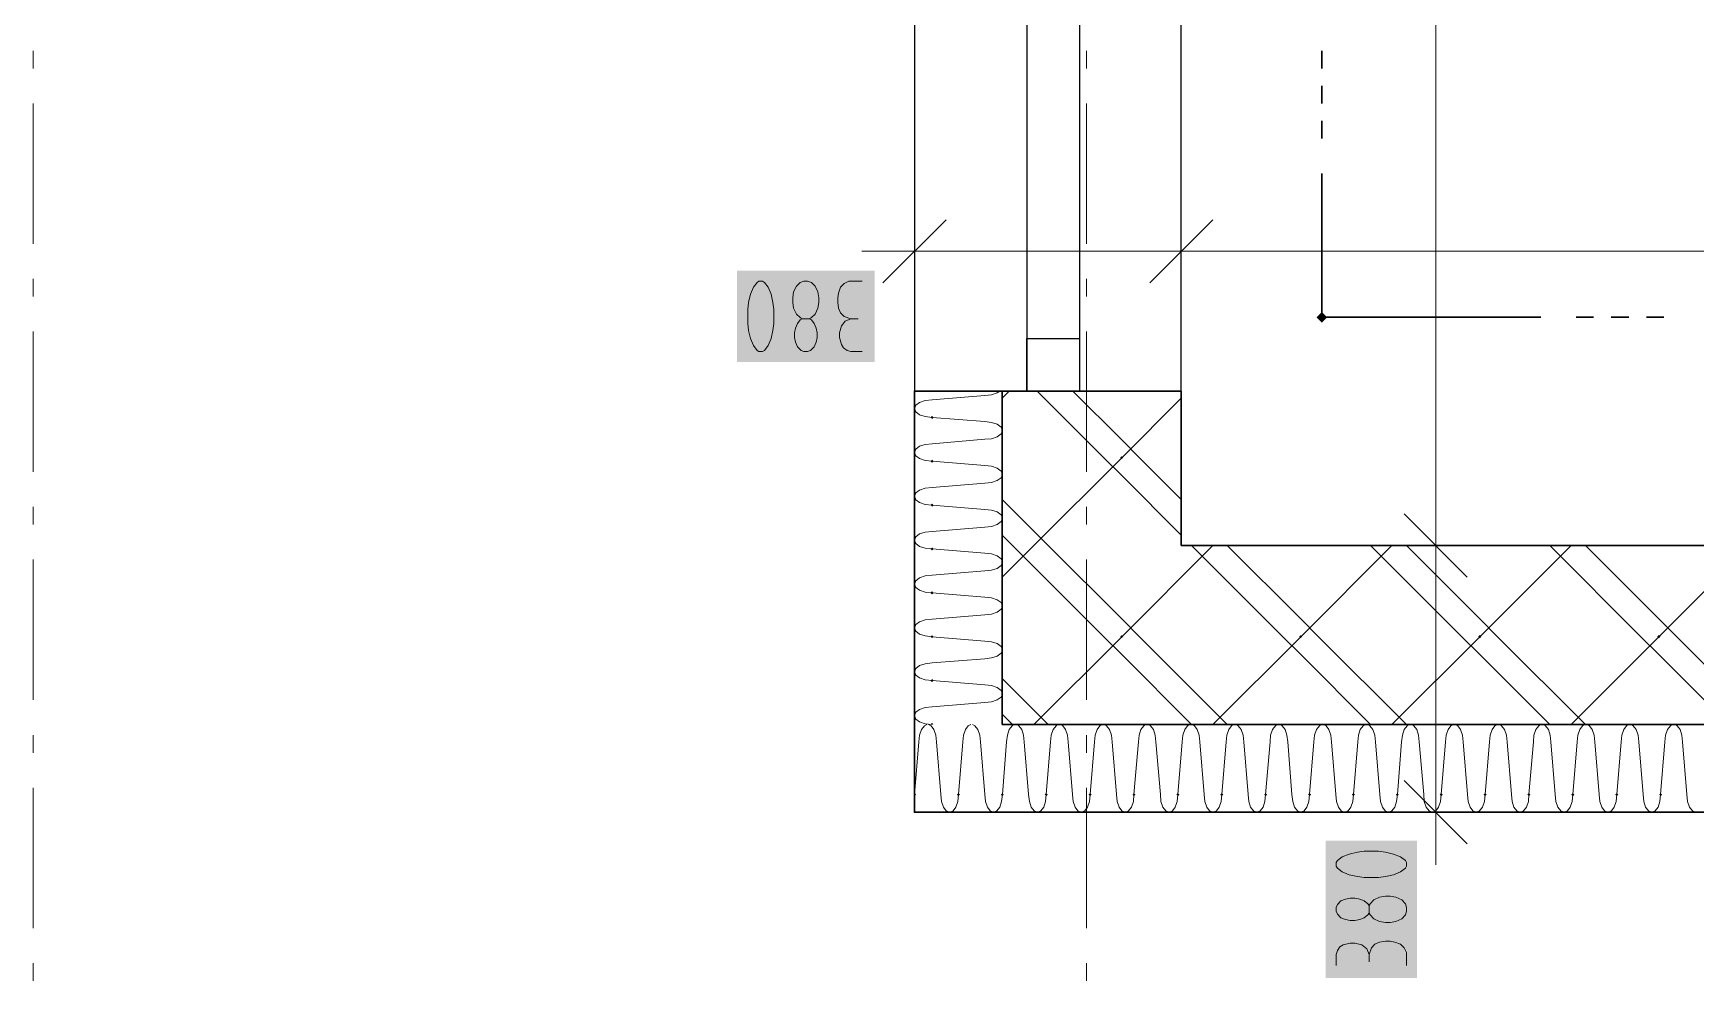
# Model space of a CAD drawing. Header units: millimetres. Extents: x 0 to 594, y 0 to 420.
# Drawn here: x 75.59 to 99.53, y 136.07 to 149.72 of the extents above; entities that cross this region are included whole.
import ezdxf

# ---------------------------------------------------------------- set-up
doc = ezdxf.new("R2010")
doc.units = ezdxf.units.MM
doc.header["$LTSCALE"] = 8
for name, color, linetype in [('PDF_Koty delkove', 7, 'Continuous'), ('PDF_Okna', 7, 'Continuous'), ('PDF_Osy hlavni', 7, 'Continuous'), ('PDF_Pozarni useky', 7, 'Continuous'), ('PDF_Steny sendvic', 7, 'Continuous')]:
    doc.layers.add(name, color=color, linetype=linetype)

msp = doc.modelspace()

# ---------------------------------------------------------------- hatches: boundary and pattern name
at = {"layer": 'PDF_Steny sendvic', "transparency": 33554559}
msp.add_hatch(color=256, dxfattribs=at).paths.add_polyline_path([(88.279, 138.732), (88.278, 138.733), (88.278, 138.777), (88.279, 138.778), (88.302, 138.755)])

# ---------------------------------------------------------------- linework, layer by layer
at = {"layer": 'PDF_Koty delkove', "lineweight": 18}
for points in [[(95.782, 138.502), (95.782, 142.344), (95.782, 148.155), (95.782, 158.154), (95.782, 167.487)], [(88.278, 147.339), (88.278, 146.581), (88.278, 145.823)], [(92.12, 147.339), (92.12, 146.581), (92.12, 145.823)], [(88.733, 147.036), (87.823, 146.126)], [(92.575, 147.036), (91.665, 146.126)], [(88.278, 146.581), (87.52, 146.581)], [(118.648, 146.581), (106.883, 146.581), (92.12, 146.581), (88.278, 146.581)], [(85.877, 145.744), (85.877, 145.541), (85.89, 145.441), (85.917, 145.323), (85.958, 145.222), (86.011, 145.154), (86.039, 145.138), (86.092, 145.138), (86.12, 145.154), (86.173, 145.222), (86.214, 145.323), (86.241, 145.441), (86.255, 145.541), (86.255, 145.744), (86.241, 145.845), (86.214, 145.963), (86.173, 146.064), (86.12, 146.132), (86.092, 146.149), (86.039, 146.149), (86.011, 146.132), (85.958, 146.064), (85.917, 145.963), (85.89, 145.845), (85.877, 145.744)], [(86.794, 145.626), (86.849, 145.677), (86.889, 145.761), (86.903, 145.845), (86.903, 145.913), (86.889, 145.996), (86.849, 146.081), (86.794, 146.132), (86.74, 146.149), (86.687, 146.149), (86.632, 146.132), (86.578, 146.081), (86.538, 145.996), (86.525, 145.913)], [(87.523, 146.149), (87.335, 146.149), (87.267, 146.115), (87.213, 146.064), (87.186, 145.98), (87.173, 145.913), (87.173, 145.845), (87.186, 145.761), (87.213, 145.694), (87.267, 145.644), (87.361, 145.609)], [(86.525, 145.913), (86.525, 145.845), (86.538, 145.761), (86.578, 145.677), (86.632, 145.626), (86.659, 145.609), (86.768, 145.609), (86.794, 145.626)], [(86.768, 145.609), (86.794, 145.592), (86.835, 145.541), (86.862, 145.475), (86.875, 145.407), (86.875, 145.339), (86.862, 145.273), (86.835, 145.205), (86.781, 145.154), (86.74, 145.138), (86.687, 145.138), (86.646, 145.154), (86.592, 145.205), (86.565, 145.273), (86.551, 145.339), (86.551, 145.407), (86.565, 145.475), (86.592, 145.541), (86.632, 145.592), (86.659, 145.609)], [(87.523, 145.138), (87.361, 145.138), (87.307, 145.154), (87.254, 145.189), (87.226, 145.239), (87.199, 145.339), (87.199, 145.407), (87.226, 145.508), (87.28, 145.576), (87.361, 145.609), (87.469, 145.609)], [(96.237, 141.889), (95.327, 142.799)], [(96.54, 142.344), (95.782, 142.344), (95.024, 142.344)], [(96.237, 138.048), (95.327, 138.957)], [(96.54, 138.502), (95.782, 138.502), (95.024, 138.502)], [(95.782, 138.502), (95.782, 137.744)], [(94.822, 137.048), (94.805, 137.022), (94.754, 136.981), (94.688, 136.954), (94.62, 136.941), (94.552, 136.941), (94.485, 136.954), (94.418, 136.981), (94.367, 137.035), (94.351, 137.076), (94.351, 137.129), (94.367, 137.17), (94.418, 137.224), (94.485, 137.251), (94.552, 137.265), (94.62, 137.265), (94.688, 137.251), (94.754, 137.224), (94.805, 137.184), (94.822, 137.157)], [(94.351, 136.292), (94.351, 136.454), (94.367, 136.509), (94.402, 136.562), (94.452, 136.59), (94.552, 136.616), (94.62, 136.616), (94.721, 136.59), (94.789, 136.535), (94.822, 136.454)], [(95.362, 136.292), (95.362, 136.481), (95.328, 136.548), (95.277, 136.603), (95.193, 136.629), (95.125, 136.643), (95.058, 136.643), (94.974, 136.629), (94.907, 136.603), (94.856, 136.548), (94.822, 136.454), (94.822, 136.347)]]:
    msp.add_lwpolyline(points, dxfattribs=at)
for points in [[(94.957, 137.939), (94.754, 137.939), (94.654, 137.926), (94.536, 137.899), (94.435, 137.858), (94.367, 137.805), (94.351, 137.777), (94.351, 137.724), (94.367, 137.696), (94.435, 137.643), (94.536, 137.602), (94.654, 137.575), (94.754, 137.561), (94.957, 137.561), (95.058, 137.575), (95.176, 137.602), (95.277, 137.643), (95.345, 137.696), (95.362, 137.724), (95.362, 137.777), (95.345, 137.805), (95.277, 137.858), (95.176, 137.899), (95.058, 137.926)], [(95.125, 137.291), (95.058, 137.291), (94.974, 137.277), (94.89, 137.238), (94.839, 137.184), (94.822, 137.157), (94.822, 137.048), (94.839, 137.022), (94.89, 136.967), (94.974, 136.927), (95.058, 136.913), (95.125, 136.913), (95.209, 136.927), (95.294, 136.967), (95.345, 137.022), (95.362, 137.076), (95.362, 137.129), (95.345, 137.184), (95.294, 137.238), (95.209, 137.277)]]:
    msp.add_lwpolyline(points, close=True, dxfattribs=at)
at = {"layer": 'PDF_Koty delkove', "color": 7, "lineweight": 18, "true_color": 0xffffff, "transparency": 33554559}
for points in [[(87.703, 146.301), (85.725, 146.301), (87.703, 144.986), (85.725, 144.986)], [(95.514, 136.113), (95.514, 138.091), (94.199, 136.113), (94.199, 138.091)]]:
    msp.add_solid(points, dxfattribs=at)
at = {"layer": 'PDF_Okna', "lineweight": 25}
for points in [[(88.278, 154.678), (88.278, 144.568)], [(89.896, 154.678), (89.896, 144.568)], [(90.654, 154.678), (90.654, 144.568)], [(92.12, 144.568), (92.12, 154.678)]]:
    msp.add_lwpolyline(points, dxfattribs=at)
msp.add_lwpolyline([(89.896, 144.568), (89.896, 145.326), (90.654, 145.326), (90.654, 144.568)], close=True, dxfattribs=at)
at = {"layer": 'PDF_Osy hlavni', "lineweight": 18}
for points in [[(75.591, 149.216), (75.591, 149.469)], [(90.755, 149.469), (90.755, 149.216), (90.755, 149.469)], [(75.591, 146.689), (75.591, 148.711)], [(90.755, 146.689), (90.755, 148.711)], [(90.755, 146.689), (90.755, 148.711)], [(75.591, 145.931), (75.591, 146.183)], [(90.755, 146.183), (90.755, 145.931), (90.755, 146.183)], [(75.591, 143.403), (75.591, 145.425)], [(90.755, 143.403), (90.755, 145.425)], [(90.755, 143.403), (90.755, 145.425)], [(75.591, 142.645), (75.591, 142.898)], [(90.755, 142.898), (90.755, 142.645), (90.755, 142.898)], [(75.591, 140.118), (75.591, 142.14)], [(90.755, 142.14), (90.755, 140.118), (90.755, 142.14)], [(75.591, 139.359), (75.591, 139.612)], [(90.755, 139.359), (90.755, 139.612), (90.755, 139.359)], [(75.591, 136.832), (75.591, 138.854)], [(90.755, 136.832), (90.755, 138.854), (90.755, 136.832)], [(75.591, 136.074), (75.591, 136.327)], [(90.755, 136.327), (90.755, 136.074), (90.755, 136.327)]]:
    msp.add_lwpolyline(points, dxfattribs=at)
at = {"layer": 'PDF_Pozarni useky', "lineweight": 30}
for points in [[(94.142, 149.216), (94.142, 149.469)], [(94.142, 148.711), (94.142, 148.964)], [(94.142, 148.205), (94.142, 148.458)], [(97.298, 145.63), (94.142, 145.63), (94.142, 147.7)], [(98.056, 145.63), (97.804, 145.63)], [(98.562, 145.63), (98.309, 145.63)], [(99.067, 145.63), (98.815, 145.63)]]:
    msp.add_lwpolyline(points, dxfattribs=at)
at = {"layer": 'PDF_Pozarni useky', "lineweight": 30, "transparency": 33554559}
for points in [[(94.142, 145.554), (94.066, 145.63), (94.218, 145.63), (94.142, 145.706)], [(94.218, 145.63), (94.142, 145.554), (94.142, 145.706), (94.066, 145.63)]]:
    msp.add_solid(points, dxfattribs=at)
at = {"layer": 'PDF_Steny sendvic', "lineweight": 30}
for points in [[(120.504, 139.766), (117.785, 139.766), (89.542, 139.766), (89.542, 142.344), (89.542, 144.568), (88.278, 144.568), (88.278, 139.766), (88.278, 138.502), (120.081, 138.502)], [(89.542, 144.568), (89.896, 144.568), (90.654, 144.568), (92.12, 144.568)], [(89.542, 144.568), (89.542, 142.344)], [(118.648, 142.344), (92.12, 142.344), (92.12, 144.568)], [(89.542, 142.344), (89.542, 139.766), (117.785, 139.766)]]:
    msp.add_lwpolyline(points, dxfattribs=at)
at = {"layer": 'PDF_Steny sendvic', "lineweight": 9}
for points in [[(88.531, 144.442), (88.434, 144.432), (88.352, 144.405), (88.298, 144.364), (88.278, 144.316)], [(88.531, 144.442), (89.289, 144.504), (89.387, 144.514), (89.469, 144.542), (89.505, 144.568)], [(89.542, 144.467), (89.643, 144.568)], [(89.997, 142.344), (91.261, 143.608), (92.12, 144.467)], [(92.12, 142.491), (91.261, 143.35), (91.003, 143.608), (90.043, 144.568)], [(92.12, 143.006), (91.519, 143.608), (91.261, 143.866), (90.558, 144.568)], [(88.278, 144.316), (88.298, 144.267), (88.352, 144.226), (88.434, 144.199), (88.531, 144.189)], [(89.289, 144.127), (88.531, 144.189)], [(89.289, 144.127), (89.289, 144.127)], [(89.542, 144.013), (89.524, 144.048), (89.469, 144.089), (89.387, 144.117), (89.289, 144.127)], [(88.531, 143.81), (89.289, 143.873), (89.387, 143.882), (89.469, 143.91), (89.524, 143.951), (89.542, 143.986)], [(88.531, 143.81), (88.434, 143.8), (88.352, 143.773), (88.298, 143.732), (88.278, 143.684)], [(88.278, 143.684), (88.298, 143.635), (88.352, 143.594), (88.434, 143.567), (88.531, 143.557)], [(89.289, 143.495), (88.531, 143.557)], [(89.289, 143.495), (89.289, 143.495)], [(89.542, 143.381), (89.524, 143.416), (89.469, 143.458), (89.387, 143.485), (89.289, 143.495)], [(88.531, 143.178), (88.434, 143.169), (88.352, 143.141), (88.298, 143.1), (88.278, 143.052)], [(88.531, 143.178), (89.289, 143.241), (89.387, 143.25), (89.469, 143.278), (89.524, 143.319), (89.542, 143.354)], [(88.278, 143.052), (88.298, 143.003), (88.352, 142.962), (88.434, 142.935), (88.531, 142.925)], [(89.289, 142.863), (88.531, 142.925)], [(90.204, 142.344), (89.542, 143.006)], [(88.531, 142.546), (89.289, 142.609), (89.387, 142.619), (89.469, 142.646), (89.524, 142.687), (89.542, 142.723)], [(89.289, 142.863), (89.289, 142.863)], [(89.524, 142.784), (89.469, 142.826), (89.387, 142.853), (89.289, 142.863)], [(89.542, 142.749), (89.524, 142.784)], [(88.531, 142.546), (88.434, 142.537), (88.352, 142.509), (88.298, 142.468), (88.278, 142.42)], [(88.278, 142.42), (88.298, 142.372), (88.352, 142.331), (88.434, 142.303), (88.531, 142.294)], [(89.689, 142.344), (89.542, 142.491)], [(89.289, 142.231), (88.531, 142.294)], [(89.289, 142.231), (89.289, 142.231)], [(89.542, 142.117), (89.524, 142.153), (89.469, 142.194), (89.387, 142.221), (89.289, 142.231)], [(89.542, 141.889), (89.997, 142.344)], [(91.003, 141.03), (89.689, 142.344)], [(89.997, 139.766), (91.261, 141.03), (92.575, 142.344)], [(91.261, 141.288), (90.204, 142.344)], [(93.581, 141.03), (92.267, 142.344)], [(92.575, 139.766), (93.839, 141.03), (95.153, 142.344)], [(93.839, 141.288), (92.782, 142.344)], [(96.159, 141.03), (94.845, 142.344)], [(95.153, 139.766), (96.417, 141.03), (97.731, 142.344)], [(96.417, 141.288), (95.36, 142.344)], [(98.737, 141.03), (97.423, 142.344)], [(97.731, 139.766), (98.995, 141.03), (100.309, 142.344)], [(98.995, 141.288), (97.938, 142.344)], [(88.531, 141.914), (89.289, 141.977), (89.387, 141.987), (89.469, 142.014), (89.524, 142.055), (89.542, 142.091)], [(88.531, 141.914), (88.434, 141.905), (88.352, 141.877), (88.298, 141.836), (88.278, 141.788)], [(88.278, 141.788), (88.298, 141.74), (88.352, 141.699), (88.434, 141.671), (88.531, 141.662)], [(89.289, 141.599), (88.531, 141.662)], [(89.289, 141.599), (89.289, 141.599)], [(89.542, 141.485), (89.524, 141.521), (89.469, 141.562), (89.387, 141.59), (89.289, 141.599)], [(89.469, 141.382), (89.524, 141.424), (89.542, 141.459)], [(88.531, 141.283), (88.434, 141.273), (88.352, 141.246), (88.298, 141.205), (88.278, 141.156)], [(88.531, 141.283), (89.289, 141.345)], [(89.289, 141.345), (89.387, 141.355), (89.469, 141.382)], [(91.519, 141.03), (91.261, 141.288)], [(94.097, 141.03), (93.839, 141.288)], [(96.674, 141.03), (96.417, 141.288)], [(99.252, 141.03), (98.995, 141.288)], [(88.278, 141.156), (88.298, 141.108), (88.352, 141.067), (88.434, 141.04), (88.531, 141.03)], [(89.289, 140.967), (88.531, 141.03)], [(91.261, 140.772), (91.003, 141.03)], [(92.782, 139.766), (91.519, 141.03)], [(93.839, 140.772), (93.581, 141.03)], [(95.36, 139.766), (94.097, 141.03)], [(96.417, 140.772), (96.159, 141.03)], [(97.938, 139.766), (96.674, 141.03)], [(98.995, 140.772), (98.737, 141.03)], [(100.516, 139.766), (99.252, 141.03)], [(89.289, 140.967), (89.289, 140.967)], [(89.542, 140.854), (89.524, 140.889), (89.469, 140.93), (89.387, 140.958), (89.289, 140.967)], [(89.289, 140.713), (89.387, 140.723), (89.469, 140.751), (89.524, 140.792), (89.542, 140.827)], [(92.267, 139.766), (91.261, 140.772)], [(94.845, 139.766), (93.839, 140.772)], [(97.423, 139.766), (96.417, 140.772)], [(100.001, 139.766), (98.995, 140.772)], [(88.531, 140.651), (88.434, 140.641), (88.352, 140.614), (88.298, 140.573), (88.278, 140.524)], [(88.278, 140.524), (88.298, 140.476)], [(88.531, 140.651), (89.289, 140.713)], [(88.298, 140.476), (88.352, 140.435), (88.434, 140.408), (88.531, 140.398)], [(89.289, 140.335), (88.531, 140.398)], [(89.289, 140.335), (89.289, 140.335)], [(89.542, 140.222), (89.524, 140.257), (89.469, 140.298), (89.387, 140.326), (89.289, 140.335)], [(90.204, 139.766), (89.542, 140.428)], [(88.531, 140.019), (89.289, 140.081)], [(89.289, 140.081), (89.387, 140.091), (89.469, 140.119), (89.524, 140.16), (89.542, 140.195)], [(88.531, 140.019), (88.434, 140.009), (88.352, 139.982), (88.298, 139.941), (88.278, 139.893)], [(88.278, 139.893), (88.298, 139.844), (88.352, 139.803), (88.434, 139.776), (88.531, 139.766)], [(89.689, 139.766), (89.542, 139.913)], [(88.455, 139.766), (88.42, 139.748), (88.379, 139.693), (88.351, 139.611), (88.342, 139.513)], [(88.596, 139.513), (88.586, 139.611), (88.559, 139.693), (88.517, 139.748), (88.482, 139.766)], [(89.087, 139.766), (89.052, 139.748), (89.011, 139.693), (88.983, 139.611), (88.974, 139.513)], [(89.228, 139.513), (89.218, 139.611), (89.19, 139.693), (89.149, 139.748), (89.114, 139.766)], [(89.719, 139.766), (89.684, 139.748), (89.643, 139.693), (89.615, 139.611), (89.605, 139.513)], [(89.859, 139.513), (89.85, 139.611), (89.822, 139.693), (89.781, 139.748), (89.746, 139.766)], [(90.316, 139.748), (90.274, 139.693), (90.247, 139.611), (90.237, 139.513)], [(90.351, 139.766), (90.316, 139.748)], [(90.491, 139.513), (90.482, 139.611), (90.454, 139.693), (90.413, 139.748), (90.378, 139.766)], [(90.983, 139.766), (90.948, 139.748), (90.906, 139.693), (90.879, 139.611), (90.869, 139.513)], [(91.123, 139.513), (91.113, 139.611), (91.086, 139.693), (91.045, 139.748), (91.009, 139.766)], [(91.615, 139.766), (91.579, 139.748), (91.538, 139.693), (91.511, 139.611), (91.501, 139.513)], [(91.755, 139.513), (91.745, 139.611), (91.718, 139.693), (91.677, 139.748), (91.641, 139.766)], [(92.247, 139.766), (92.211, 139.748), (92.17, 139.693), (92.143, 139.611), (92.133, 139.513)], [(92.387, 139.513), (92.377, 139.611), (92.35, 139.693), (92.308, 139.748), (92.273, 139.766)], [(92.878, 139.766), (92.843, 139.748), (92.802, 139.693), (92.774, 139.611), (92.765, 139.513)], [(92.982, 139.693), (92.94, 139.748), (92.905, 139.766)], [(93.019, 139.513), (93.009, 139.611), (92.982, 139.693)], [(93.51, 139.766), (93.475, 139.748), (93.434, 139.693), (93.406, 139.611), (93.397, 139.513)], [(93.651, 139.513), (93.641, 139.611), (93.613, 139.693), (93.572, 139.748), (93.537, 139.766)], [(94.142, 139.766), (94.107, 139.748), (94.066, 139.693), (94.038, 139.611), (94.028, 139.513)], [(94.282, 139.513), (94.273, 139.611), (94.245, 139.693), (94.204, 139.748), (94.169, 139.766)], [(94.774, 139.766), (94.739, 139.748), (94.697, 139.693), (94.67, 139.611), (94.66, 139.513)], [(94.914, 139.513), (94.905, 139.611), (94.877, 139.693), (94.836, 139.748), (94.801, 139.766)], [(95.406, 139.766), (95.371, 139.748), (95.329, 139.693), (95.302, 139.611), (95.292, 139.513)], [(95.546, 139.513), (95.536, 139.611), (95.509, 139.693), (95.468, 139.748), (95.432, 139.766)], [(96.038, 139.766), (96.002, 139.748), (95.961, 139.693), (95.934, 139.611), (95.924, 139.513)], [(96.178, 139.513), (96.168, 139.611), (96.141, 139.693), (96.1, 139.748), (96.064, 139.766)], [(96.67, 139.766), (96.634, 139.748), (96.593, 139.693), (96.566, 139.611), (96.556, 139.513)], [(96.81, 139.513), (96.8, 139.611), (96.773, 139.693), (96.731, 139.748), (96.696, 139.766)], [(97.301, 139.766), (97.266, 139.748), (97.225, 139.693), (97.197, 139.611), (97.188, 139.513)], [(97.442, 139.513), (97.432, 139.611), (97.405, 139.693), (97.363, 139.748), (97.328, 139.766)], [(97.933, 139.766), (97.898, 139.748), (97.857, 139.693), (97.829, 139.611), (97.82, 139.513)], [(98.074, 139.513), (98.064, 139.611), (98.036, 139.693), (97.995, 139.748), (97.96, 139.766)], [(98.461, 139.611), (98.451, 139.513)], [(98.565, 139.766), (98.53, 139.748), (98.489, 139.693), (98.461, 139.611)], [(98.705, 139.513), (98.696, 139.611), (98.668, 139.693), (98.627, 139.748), (98.592, 139.766)], [(99.197, 139.766), (99.162, 139.748), (99.12, 139.693), (99.093, 139.611), (99.083, 139.513)], [(99.337, 139.513), (99.328, 139.611), (99.3, 139.693), (99.259, 139.748), (99.224, 139.766)], [(88.342, 139.513), (88.279, 138.755)], [(88.342, 139.513), (88.342, 139.513)], [(88.658, 138.755), (88.596, 139.513)], [(88.974, 139.513), (88.911, 138.755)], [(88.974, 139.513), (88.974, 139.513)], [(89.29, 138.755), (89.228, 139.513)], [(89.605, 139.513), (89.543, 138.755)], [(89.605, 139.513), (89.605, 139.513)], [(89.922, 138.755), (89.859, 139.513)], [(90.237, 139.513), (90.175, 138.755)], [(90.237, 139.513), (90.237, 139.513)], [(90.554, 138.755), (90.491, 139.513)], [(90.869, 139.513), (90.807, 138.755)], [(90.869, 139.513), (90.869, 139.513)], [(91.186, 138.755), (91.123, 139.513)], [(91.501, 139.513), (91.438, 138.755)], [(91.501, 139.513), (91.501, 139.513)], [(91.818, 138.755), (91.755, 139.513)], [(92.133, 139.513), (92.07, 138.755)], [(92.133, 139.513), (92.133, 139.513)], [(92.449, 138.755), (92.387, 139.513)], [(92.765, 139.513), (92.702, 138.755)], [(92.765, 139.513), (92.765, 139.513)], [(93.081, 138.755), (93.019, 139.513)], [(93.397, 139.513), (93.334, 138.755)], [(93.397, 139.513), (93.397, 139.513)], [(93.713, 138.755), (93.651, 139.513)], [(94.028, 139.513), (93.966, 138.755)], [(94.028, 139.513), (94.028, 139.513)], [(94.345, 138.755), (94.282, 139.513)], [(94.66, 139.513), (94.598, 138.755)], [(94.66, 139.513), (94.66, 139.513)], [(94.977, 138.755), (94.914, 139.513)], [(95.292, 139.513), (95.23, 138.755)], [(95.292, 139.513), (95.292, 139.513)], [(95.609, 138.755), (95.546, 139.513)], [(95.924, 139.513), (95.861, 138.755)], [(95.924, 139.513), (95.924, 139.513)], [(96.241, 138.755), (96.178, 139.513)], [(96.556, 139.513), (96.493, 138.755)], [(96.556, 139.513), (96.556, 139.513)], [(96.872, 138.755), (96.81, 139.513)], [(97.188, 139.513), (97.125, 138.755)], [(97.188, 139.513), (97.188, 139.513)], [(97.504, 138.755), (97.442, 139.513)], [(97.82, 139.513), (97.757, 138.755)], [(97.82, 139.513), (97.82, 139.513)], [(98.136, 138.755), (98.074, 139.513)], [(98.451, 139.513), (98.389, 138.755)], [(98.451, 139.513), (98.451, 139.513)], [(98.768, 138.755), (98.705, 139.513)], [(99.083, 139.513), (99.021, 138.755)], [(99.083, 139.513), (99.083, 139.513)], [(99.4, 138.755), (99.337, 139.513)], [(88.278, 138.747), (88.279, 138.755)], [(88.658, 138.755), (88.668, 138.658), (88.695, 138.576), (88.736, 138.522), (88.785, 138.502)], [(88.785, 138.502), (88.785, 138.502), (88.833, 138.522), (88.874, 138.576), (88.901, 138.658), (88.911, 138.755)], [(89.29, 138.755), (89.3, 138.658), (89.327, 138.576), (89.368, 138.522), (89.417, 138.502)], [(89.417, 138.502), (89.465, 138.522), (89.506, 138.576), (89.533, 138.658), (89.543, 138.755)], [(89.922, 138.755), (89.932, 138.658), (89.959, 138.576), (90, 138.522), (90.048, 138.502)], [(90.048, 138.502), (90.097, 138.522), (90.138, 138.576), (90.165, 138.658), (90.175, 138.755)], [(90.554, 138.755), (90.563, 138.658), (90.591, 138.576), (90.632, 138.522), (90.68, 138.502), (90.729, 138.522), (90.77, 138.576), (90.797, 138.658), (90.807, 138.755)], [(91.186, 138.755), (91.195, 138.658), (91.223, 138.576), (91.264, 138.522), (91.312, 138.502)], [(91.312, 138.502), (91.36, 138.522), (91.401, 138.576), (91.429, 138.658), (91.438, 138.755)], [(91.818, 138.755), (91.827, 138.658), (91.855, 138.576), (91.896, 138.522), (91.944, 138.502)], [(91.944, 138.502), (91.992, 138.522), (92.033, 138.576), (92.061, 138.658), (92.07, 138.755)], [(92.449, 138.755), (92.459, 138.658), (92.486, 138.576), (92.527, 138.522), (92.576, 138.502)], [(92.576, 138.502), (92.624, 138.522), (92.665, 138.576), (92.693, 138.658), (92.702, 138.755)], [(93.081, 138.755), (93.091, 138.658), (93.118, 138.576), (93.159, 138.522), (93.208, 138.502)], [(93.208, 138.502), (93.256, 138.522), (93.297, 138.576), (93.324, 138.658), (93.334, 138.755)], [(93.713, 138.755), (93.723, 138.658), (93.75, 138.576), (93.791, 138.522), (93.84, 138.502)], [(93.84, 138.502), (93.888, 138.522), (93.929, 138.576), (93.956, 138.658), (93.966, 138.755)], [(94.345, 138.755), (94.355, 138.658), (94.382, 138.576), (94.423, 138.522), (94.471, 138.502)], [(94.471, 138.502), (94.52, 138.522), (94.561, 138.576), (94.588, 138.658), (94.598, 138.755)], [(94.977, 138.755), (94.986, 138.658), (95.014, 138.576), (95.055, 138.522), (95.103, 138.502)], [(95.103, 138.502), (95.152, 138.522), (95.193, 138.576), (95.22, 138.658), (95.23, 138.755)], [(95.609, 138.755), (95.618, 138.658), (95.646, 138.576), (95.687, 138.522), (95.735, 138.502)], [(95.735, 138.502), (95.783, 138.522), (95.824, 138.576), (95.852, 138.658), (95.861, 138.755)], [(96.241, 138.755), (96.25, 138.658), (96.278, 138.576), (96.319, 138.522), (96.367, 138.502)], [(96.367, 138.502), (96.415, 138.522), (96.456, 138.576), (96.484, 138.658), (96.493, 138.755)], [(96.872, 138.755), (96.882, 138.658), (96.909, 138.576), (96.95, 138.522), (96.999, 138.502), (96.999, 138.502), (97.047, 138.522), (97.088, 138.576), (97.116, 138.658), (97.125, 138.755)], [(97.504, 138.755), (97.514, 138.658), (97.541, 138.576), (97.582, 138.522), (97.631, 138.502)], [(97.631, 138.502), (97.679, 138.522), (97.72, 138.576), (97.747, 138.658), (97.757, 138.755)], [(98.136, 138.755), (98.146, 138.658), (98.173, 138.576), (98.214, 138.522), (98.262, 138.502)], [(98.262, 138.502), (98.311, 138.522), (98.352, 138.576), (98.379, 138.658), (98.389, 138.755)], [(98.768, 138.755), (98.778, 138.658), (98.805, 138.576), (98.846, 138.522), (98.894, 138.502)], [(98.894, 138.502), (98.943, 138.522), (98.984, 138.576), (99.011, 138.658), (99.021, 138.755)], [(99.4, 138.755), (99.409, 138.658), (99.437, 138.576), (99.478, 138.522), (99.526, 138.502)], [(91.944, 138.502), (91.944, 138.502)], [(98.262, 138.502), (98.262, 138.502)]]:
    msp.add_lwpolyline(points, dxfattribs=at)
at = {"layer": 'PDF_Steny sendvic', "lineweight": 9, "transparency": 33554559}
for points in [[(88.531, 144.166), (88.508, 144.189), (88.554, 144.189), (88.531, 144.212)], [(91.261, 143.585), (91.238, 143.608), (91.283, 143.608), (91.261, 143.631)], [(88.531, 143.535), (88.508, 143.557), (88.554, 143.557), (88.531, 143.58)], [(88.531, 142.903), (88.508, 142.925), (88.554, 142.925), (88.531, 142.948)], [(88.531, 142.271), (88.508, 142.294), (88.554, 142.294), (88.531, 142.316)], [(88.531, 141.639), (88.508, 141.662), (88.554, 141.662), (88.531, 141.684)], [(88.531, 141.007), (88.508, 141.03), (88.554, 141.03), (88.531, 141.053)], [(91.261, 141.007), (91.238, 141.03), (91.283, 141.03), (91.261, 141.053)], [(93.839, 141.007), (93.816, 141.03), (93.861, 141.03), (93.839, 141.053)], [(96.417, 141.007), (96.394, 141.03), (96.439, 141.03), (96.417, 141.053)], [(98.995, 141.007), (98.972, 141.03), (99.017, 141.03), (98.995, 141.053)], [(88.531, 140.375), (88.508, 140.398), (88.554, 140.398), (88.531, 140.421)], [(88.508, 139.766), (88.531, 139.789), (88.554, 139.766)], [(88.911, 138.732), (88.888, 138.755), (88.934, 138.755), (88.911, 138.778)], [(89.543, 138.732), (89.52, 138.755), (89.566, 138.755), (89.543, 138.778)], [(90.175, 138.732), (90.152, 138.755), (90.197, 138.755), (90.175, 138.778)], [(90.807, 138.732), (90.784, 138.755), (90.829, 138.755), (90.807, 138.778)], [(91.438, 138.732), (91.416, 138.755), (91.461, 138.755), (91.438, 138.778)], [(92.07, 138.732), (92.048, 138.755), (92.093, 138.755), (92.07, 138.778)], [(92.702, 138.732), (92.679, 138.755), (92.725, 138.755), (92.702, 138.778)], [(93.334, 138.732), (93.311, 138.755), (93.357, 138.755), (93.334, 138.778)], [(93.966, 138.732), (93.943, 138.755), (93.989, 138.755), (93.966, 138.778)], [(94.598, 138.732), (94.575, 138.755), (94.62, 138.755), (94.598, 138.778)], [(95.23, 138.732), (95.207, 138.755), (95.252, 138.755), (95.23, 138.778)], [(95.861, 138.732), (95.839, 138.755), (95.884, 138.755), (95.861, 138.778)], [(96.493, 138.732), (96.471, 138.755), (96.516, 138.755), (96.493, 138.778)], [(97.125, 138.732), (97.102, 138.755), (97.148, 138.755), (97.125, 138.778)], [(97.757, 138.732), (97.734, 138.755), (97.78, 138.755), (97.757, 138.778)], [(98.389, 138.732), (98.366, 138.755), (98.412, 138.755), (98.389, 138.778)], [(99.021, 138.732), (98.998, 138.755), (99.043, 138.755), (99.021, 138.778)]]:
    msp.add_solid(points, dxfattribs=at)

doc.saveas('drawing.dxf')
